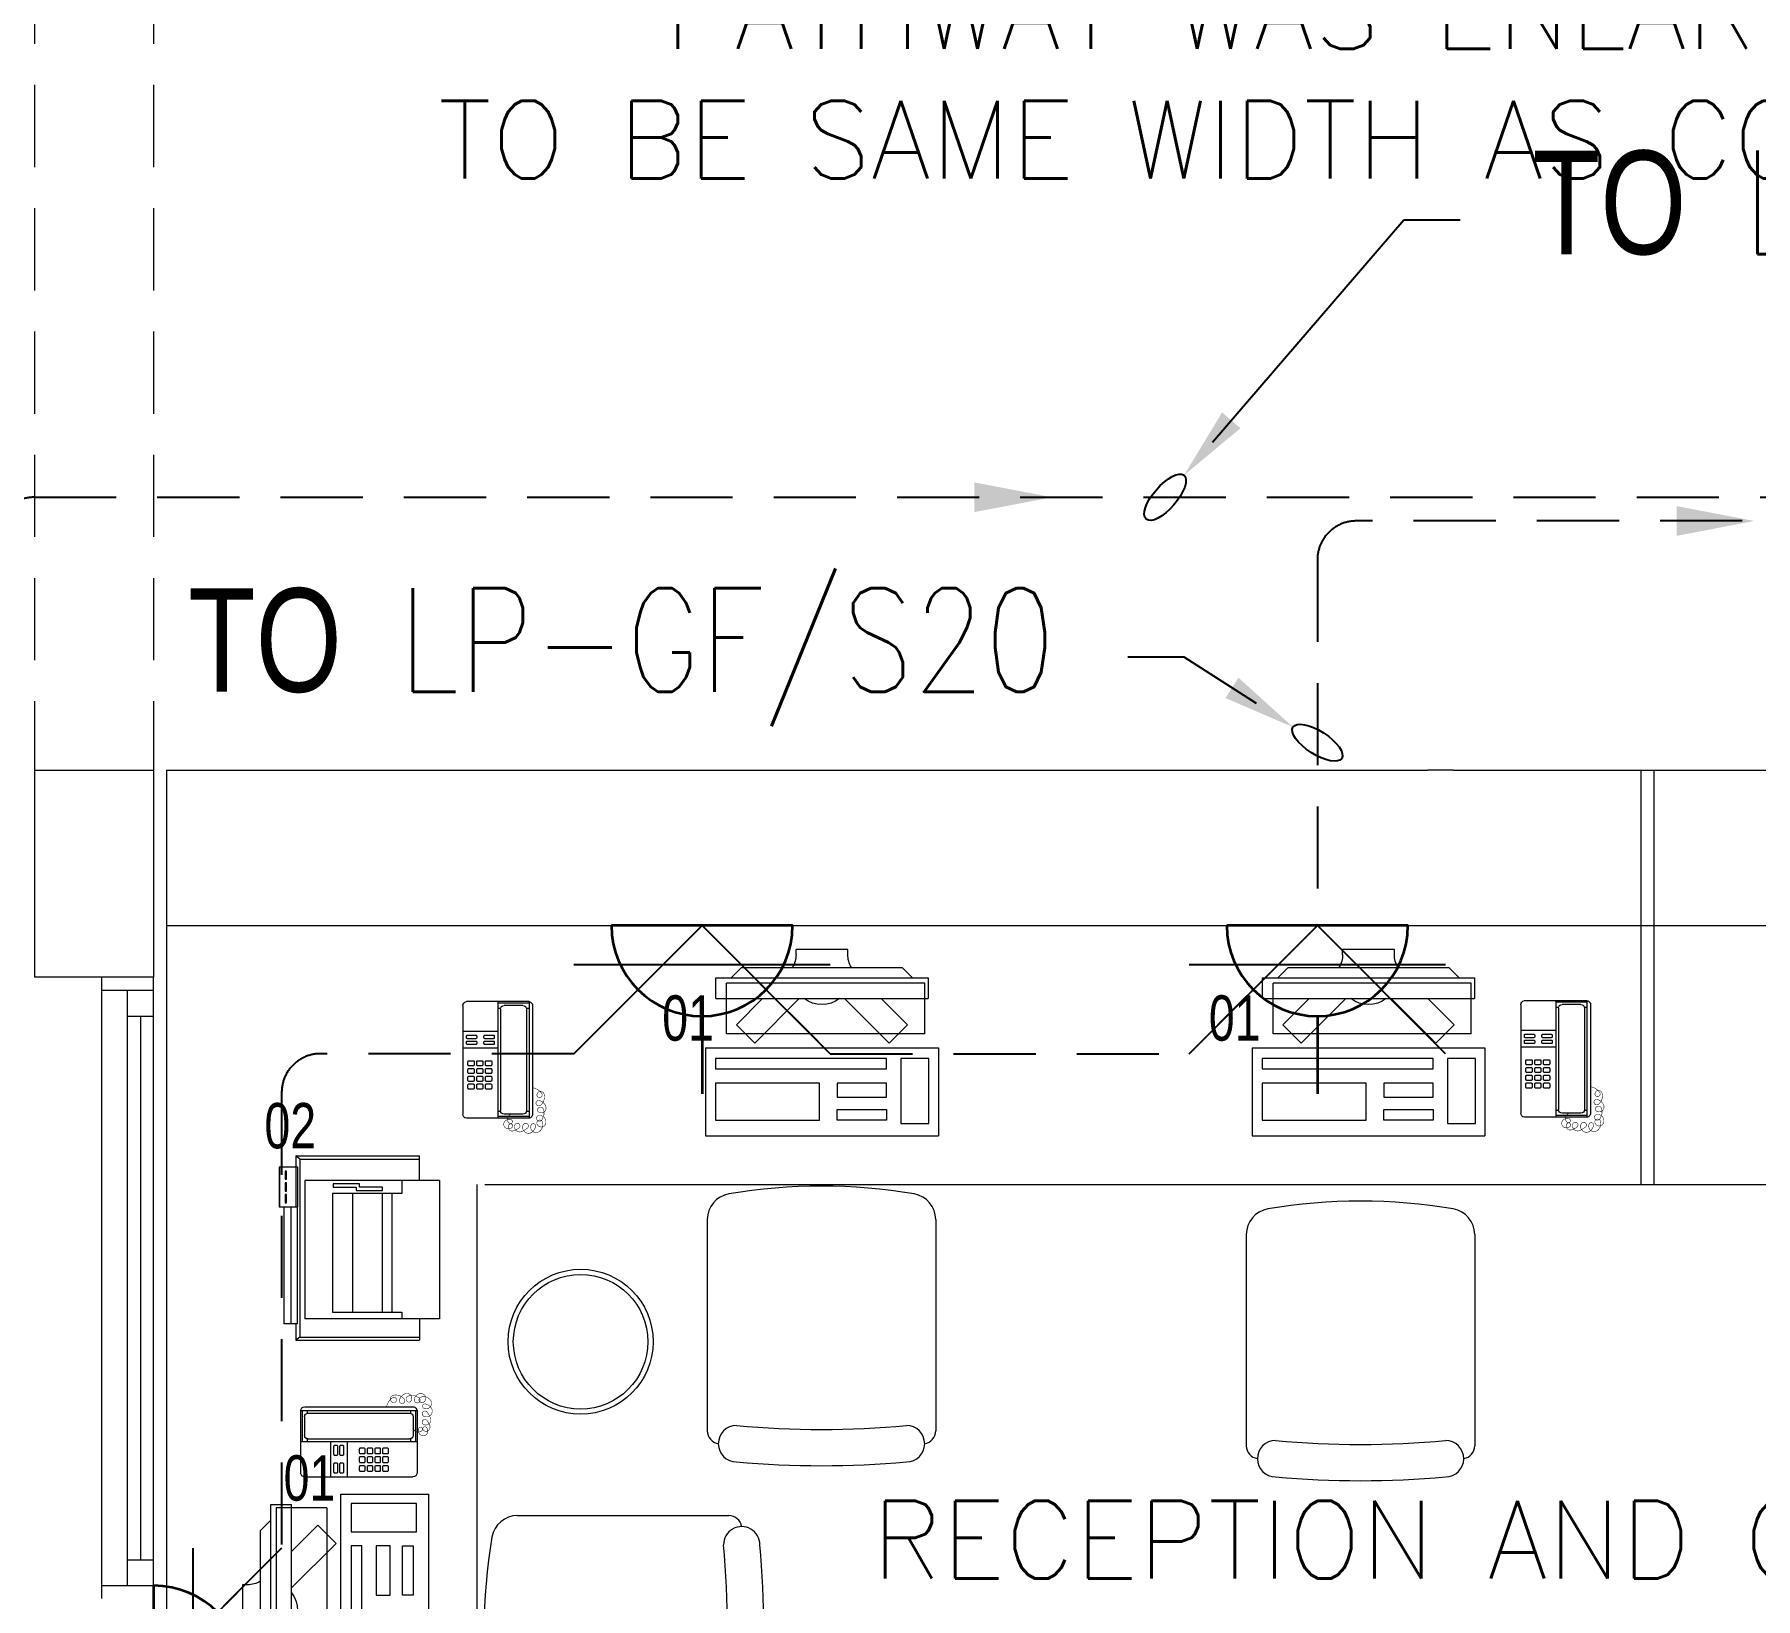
# Model space of a CAD drawing. Header units: inches. Extents: x -12418 to 57169, y -29325 to 19878.
# Drawn here: x 5228 to 8552, y -4347 to -1326 of the extents above; entities that cross this region are included whole.
import ezdxf
from ezdxf import colors
from ezdxf.entities.mleader import LeaderData, LeaderLine
from ezdxf.enums import TextEntityAlignment as Align
from ezdxf.math import Vec2, Vec3

# ---------------------------------------------------------------- set-up
doc = ezdxf.new("R2010")
doc.units = ezdxf.units.IN
doc.header["$LTSCALE"] = 25
doc.header["$MEASUREMENT"] = 0
for name, pattern in [('00-Ground Floor$0$HIDDEN', [9.525, 6.35, -3.175]), ('DASHDOT', [25.4, 12.7, -6.35, 0, -6.35]), ('HIDDEN', [9.525, 6.35, -3.175])]:
    doc.linetypes.add(name, pattern=pattern)
doc.layers.get('0').update_dxf_attribs({"color": 8})
doc.layers.get('Defpoints').update_dxf_attribs({"color": 8})
for name, color, linetype, lineweight in [('00-Ground Floor$0$72_EGR_BASE_TEXT', 252, 'Continuous', 5), ('00-Ground Floor$0$72_EGR_EQP_TAG', 142, 'Continuous', 5), ('00-Ground Floor$0$Aluminum', 251, 'Continuous', 5), ('00-Ground Floor$0$LOADING', 253, 'Continuous', 5), ('00-Ground Floor$0$Proj', 251, 'Continuous', 5), ('00-Ground Floor$0$Walls', 251, 'Continuous', 5), ('E-LITE-CIRC @ 100', 6, 'Continuous', 25), ('E-LITE-CLNG-CNDT', 6, 'DASHDOT', 35), ('E-LITE-EXIT-NUMB', 6, 'Continuous', 25), ('E-POWR-FLOR-CNDT', 6, 'HIDDEN', 25), ('E-POWR-FLOR-CNDT @ 100', 6, 'HIDDEN', 25), ('E-POWR-WALL @ 100', 4, 'Continuous', 35)]:
    doc.layers.add(name, color=color, linetype=linetype, lineweight=lineweight)
doc.styles.add('00-Ground Floor$0$SIMPLEX', font='SIMPLEX.shx', dxfattribs={"height": 150})
doc.styles.add('00-Ground Floor$0$X3G_ENTITY_257CFD', font='swisscl.ttf', dxfattribs={"height": 200})
doc.styles.add('DC_Simplex', font='SIMPLEX.shx', dxfattribs={"width": 0.7})

# ---------------------------------------------------------------- blocks, each defined once
blk = doc.blocks.new('00-Ground Floor$0$GF21021-P')
for p, q in [((-0.2207, 0.4756), (-0.2207, 0.0675)), ((0.2205, 0.4756), (0.2205, 0.0675))]:
    blk.add_line(p, q)
for centre, radius, start, end in [((-0.0001, -0.5295), 1.0695, 80.3671, 99.6329), ((-0.1707, 0.4756), 0.05, 99.6329, 180), ((0.1705, 0.4756), 0.05, 0, 80.3671), ((-0.1957, 0.0675), 0.025, 180, 261.4721), ((-0.1643, 0.0425), 0.0351, 90, 270), ((0, 1.8467), 1.7767, 264.6946, 275.3053), ((0.1641, 0.0425), 0.0351, 270, 90), ((0.1955, 0.0675), 0.025, 278.5279, 0), ((0, 1.8314), 1.8314, 264.8532, 275.147)]:
    blk.add_arc(centre, radius, start, end)
blk = doc.blocks.new('00-Ground Floor$0$DM20079-P')
at = {"color": 0}
for p, q in [((-0.0686, 0.217), (-0.0686, 0.008)), ((-0.0616, 0.225), (0.0594, 0.225)), ((-0.0616, 0.225), (-0.0616, 0)), ((-0.0616, 0.222), (-0.0016, 0.222)), ((-0.0616, 0.212), (-0.0565, 0.212)), ((-0.0566, 0.2105), (-0.0566, 0.0145)), ((-0.0496, 0.2175), (-0.0136, 0.2175)), ((-0.0068, 0.212), (-0.0016, 0.212)), ((-0.0066, 0.2105), (-0.0066, 0.0145)), ((-0.0016, 0.225), (-0.0016, 0)), ((0.0664, 0.217), (0.0664, 0.008)), ((-0.0016, 0.1675), (0.0664, 0.1675)), ((-0.0016, 0.135), (0.0664, 0.135)), ((-0.0616, 0.013), (-0.0565, 0.013)), ((-0.0616, 0.003), (-0.0016, 0.003)), ((-0.0594, 0), (0.0594, 0)), ((-0.0496, 0.0075), (-0.0136, 0.0075)), ((-0.0068, 0.013), (-0.0016, 0.013))]:
    blk.add_line(p, q, dxfattribs=at)
for points in [[(0.0074, 0.1605, 0.414214), (0.0054, 0.1585), (0.0054, 0.1555, 0.414214), (0.0074, 0.1535), (0.0234, 0.1535, 0.414214), (0.0254, 0.1555), (0.0254, 0.1585, 0.414214), (0.0234, 0.1605)], [(0.0234, 0.142, 0.414214), (0.0254, 0.144), (0.0254, 0.147, 0.414214), (0.0234, 0.149), (0.0074, 0.149, 0.414214), (0.0054, 0.147), (0.0054, 0.144, 0.414214), (0.0074, 0.142)], [(0.0574, 0.1535, 0.414214), (0.0594, 0.1555), (0.0594, 0.1585, 0.414214), (0.0574, 0.1605), (0.0414, 0.1605, 0.414214), (0.0394, 0.1585), (0.0394, 0.1555, 0.414214), (0.0414, 0.1535)], [(0.0574, 0.142, 0.414214), (0.0594, 0.144), (0.0594, 0.147, 0.414214), (0.0574, 0.149), (0.0414, 0.149, 0.414214), (0.0394, 0.147), (0.0394, 0.144, 0.414214), (0.0414, 0.142)], [(0.0104, 0.103, 0.414214), (0.0124, 0.101), (0.0204, 0.101, 0.414214), (0.0224, 0.103), (0.0224, 0.109, 0.414214), (0.0204, 0.111), (0.0124, 0.111, 0.414214), (0.0104, 0.109)], [(0.0274, 0.103, 0.414214), (0.0294, 0.101), (0.0374, 0.101, 0.414214), (0.0394, 0.103), (0.0394, 0.109, 0.414214), (0.0374, 0.111), (0.0294, 0.111, 0.414214), (0.0274, 0.109)], [(0.0444, 0.103, 0.414214), (0.0464, 0.101), (0.0544, 0.101, 0.414214), (0.0564, 0.103), (0.0564, 0.109, 0.414214), (0.0544, 0.111), (0.0464, 0.111, 0.414214), (0.0444, 0.109)], [(0.0104, 0.088, 0.414214), (0.0124, 0.086), (0.0204, 0.086, 0.414214), (0.0224, 0.088), (0.0224, 0.094, 0.414214), (0.0204, 0.096), (0.0124, 0.096, 0.414214), (0.0104, 0.094)], [(0.0104, 0.073, 0.414214), (0.0124, 0.071), (0.0204, 0.071, 0.414214), (0.0224, 0.073), (0.0224, 0.079, 0.414214), (0.0204, 0.081), (0.0124, 0.081, 0.414214), (0.0104, 0.079)], [(0.0274, 0.088, 0.414214), (0.0294, 0.086), (0.0374, 0.086, 0.414214), (0.0394, 0.088), (0.0394, 0.094, 0.414214), (0.0374, 0.096), (0.0294, 0.096, 0.414214), (0.0274, 0.094)], [(0.0274, 0.073, 0.414214), (0.0294, 0.071), (0.0374, 0.071, 0.414214), (0.0394, 0.073), (0.0394, 0.079, 0.414214), (0.0374, 0.081), (0.0294, 0.081, 0.414214), (0.0274, 0.079)], [(0.0444, 0.088, 0.414214), (0.0464, 0.086), (0.0544, 0.086, 0.414214), (0.0564, 0.088), (0.0564, 0.094, 0.414214), (0.0544, 0.096), (0.0464, 0.096, 0.414214), (0.0444, 0.094)], [(0.0444, 0.073, 0.414214), (0.0464, 0.071), (0.0544, 0.071, 0.414214), (0.0564, 0.073), (0.0564, 0.079, 0.414214), (0.0544, 0.081), (0.0464, 0.081, 0.414214), (0.0444, 0.079)], [(0.0104, 0.058, 0.414214), (0.0124, 0.056), (0.0204, 0.056, 0.414214), (0.0224, 0.058), (0.0224, 0.064, 0.414214), (0.0204, 0.066), (0.0124, 0.066, 0.414214), (0.0104, 0.064)], [(0.0274, 0.058, 0.414214), (0.0294, 0.056), (0.0374, 0.056, 0.414214), (0.0394, 0.058), (0.0394, 0.064, 0.414214), (0.0374, 0.066), (0.0294, 0.066, 0.414214), (0.0274, 0.064)], [(0.0444, 0.058, 0.414214), (0.0464, 0.056), (0.0544, 0.056, 0.414214), (0.0564, 0.058), (0.0564, 0.064, 0.414214), (0.0544, 0.066), (0.0464, 0.066, 0.414214), (0.0444, 0.064)]]:
    blk.add_lwpolyline(points, format="xyb", close=True, dxfattribs=at)
at = {"color": 0, "const_width": 0.001}
blk.add_lwpolyline([(-0.0686, 0.059, 0.184574), (-0.0861, 0.0478, 1.44364), (-0.0769, 0.0452, 0.837915), (-0.0907, 0.0465, 0.30536), (-0.0835, 0.0248, 1.584726), (-0.0815, 0.034, 0.253153), (-0.094, 0.0228, 0.874198), (-0.0776, 0.0142, 0.915253), (-0.0897, 0.0168, 0.223821), (-0.0874, -0.0011, 1.703343), (-0.0796, 0.005, 0.588962), (-0.0934, -0.0114, 0.717795), (-0.0769, -0.0108, 0.983104), (-0.0875, -0.0075, 0.326362), (-0.0815, -0.0259, 0.758716), (-0.0657, -0.0134, 0.906186), (-0.0743, -0.016, 0.189488), (-0.067, -0.0272, 0.7948), (-0.0506, -0.0127, 1.223996), (-0.0585, -0.0193, 0.072149), (-0.0473, -0.0259, 0.645886), (-0.0341, -0.0134, 1.366917), (-0.042, -0.0193, 0.078415), (-0.0315, -0.0246, 0.723006), (-0.0229, -0.0127, 1.105484), (-0.0289, -0.018, 0.327892), (-0.017, -0.0193, 0.446638), (-0.0144, -0.0068, 0.327263), (-0.0269, -0.0029, 1.240441), (-0.0229, -0.0094, 0.611307), (-0.0278, 0.0075)], format="xyb", dxfattribs=at)
at = {"color": 0}
for centre, radius, start, end in [((-0.0605, 0.217), 0.00813, 97.9633, 179.6649), ((-0.0496, 0.2105), 0.007, 90, 180), ((-0.0136, 0.2105), 0.007, 0, 90), ((0.0582, 0.217), 0.00813, 0.3351, 82.0367), ((-0.0605, 0.008), 0.00813, 180.3351, 277.9633), ((-0.0496, 0.0145), 0.007, 180, 270), ((-0.0136, 0.0145), 0.007, 270, 0), ((0.0582, 0.008), 0.00813, 277.9633, 359.6649)]:
    blk.add_arc(centre, radius, start, end, dxfattribs=at)
blk = doc.blocks.new('00-Ground Floor$0$ITCWLS1-P')
at = {"layer": '00-Ground Floor$0$LOADING'}
for p, q in [((-0.17, 0.45), (-0.17, 0)), ((-0.17, 0.45), (0, 0.45)), ((0, 0.45), (0, 0)), ((-0.3251, 0.38, 0), (-0.3051, 0.4, 0)), ((-0.2651, 0.43, 0), (-0.3051, 0.43, 0)), ((-0.3051, 0.43, 0), (-0.3051, 0.02, 0)), ((-0.197, 0.4094), (-0.295, 0.4094)), ((-0.295, 0.0264), (-0.295, 0.4094)), ((-0.2651, 0.43, 0), (-0.2651, 0.02, 0)), ((-0.197, 0.0264), (-0.197, 0.4094)), ((-0.1496, 0.4305), (-0.1291, 0.4305)), ((-0.1291, 0.4305), (-0.1291, 0.4089)), ((-0.3251, 0.38, 0), (-0.3251, 0.07, 0)), ((-0.3503, 0.275), (-0.3596, 0.275)), ((-0.3596, 0.175), (-0.3596, 0.275)), ((-0.3503, 0.175), (-0.3596, 0.175)), ((-0.3251, 0.07, 0), (-0.3051, 0.05, 0)), ((-0.3051, 0.02, 0), (-0.2651, 0.02, 0)), ((-0.197, 0.0264), (-0.295, 0.0264)), ((-0.17, 0), (0, 0))]:
    blk.add_line(p, q, dxfattribs=at)
at = {"layer": '00-Ground Floor$0$LOADING', "extrusion": (2.48281e-10, 3.18408e-10, -1)}
for p, q in [((-0.2651, 0.3395), (-0.2144, 0.3902)), ((-0.1791, 0.3548), (-0.2144, 0.3902)), ((-0.2651, 0.2688), (-0.1791, 0.3548))]:
    blk.add_line(p, q, dxfattribs=at)
at = {"layer": '00-Ground Floor$0$LOADING', "extrusion": (2.48281e-10, -3.18408e-10, -1)}
for p, q in [((-0.2651, 0.1812), (-0.1791, 0.0952)), ((-0.2651, 0.1105), (-0.2144, 0.0598)), ((-0.1791, 0.0952), (-0.2144, 0.0598))]:
    blk.add_line(p, q, dxfattribs=at)
at = {"layer": '00-Ground Floor$0$LOADING'}
for points in [[(-0.1291, 0.4089), (-0.1291, 0.1), (-0.1496, 0.1), (-0.1496, 0.4305)], [(-0.1496, 0.1), (-0.1496, 0.1), (-0.1496, 0.1), (-0.1496, 0.1), (-0.1496, 0.1), (-0.1496, 0.1), (-0.1496, 0.1), (-0.1496, 0.1), (-0.1496, 0.1)], [(-0.1496, 0.1), (-0.1496, 0.1), (-0.1496, 0.1), (-0.1496, 0.1), (-0.1496, 0.1), (-0.1496, 0.1), (-0.1496, 0.1), (-0.1496, 0.1), (-0.1496, 0.1), (-0.1496, 0.1), (-0.1496, 0.1), (-0.1496, 0.1), (-0.1496, 0.1), (-0.1496, 0.1), (-0.1496, 0.1), (-0.1496, 0.1), (-0.1496, 0.1), (-0.1496, 0.1)], [(-0.1496, 0.1), (-0.1496, 0.1), (-0.1496, 0.1), (-0.1496, 0.1), (-0.1496, 0.1), (-0.1496, 0.1), (-0.1496, 0.1), (-0.1496, 0.1), (-0.1496, 0.1), (-0.1496, 0.1)], [(-0.1496, 0.1), (-0.1496, 0.1), (-0.1496, 0.1), (-0.1496, 0.1), (-0.1496, 0.1), (-0.1496, 0.1), (-0.1496, 0.1)], [(-0.1496, 0.1), (-0.1496, 0.1), (-0.1496, 0.1), (-0.1496, 0.1), (-0.1496, 0.1), (-0.1496, 0.1), (-0.1496, 0.1), (-0.1496, 0.1), (-0.1496, 0.1), (-0.1496, 0.1)], [(-0.1496, 0.1), (-0.1496, 0.1), (-0.1496, 0.1), (-0.1496, 0.1), (-0.1496, 0.1), (-0.1496, 0.1), (-0.1496, 0.1), (-0.1496, 0.1), (-0.1496, 0.1), (-0.1496, 0.1), (-0.1496, 0.1), (-0.1496, 0.1), (-0.1496, 0.1), (-0.1496, 0.1), (-0.1496, 0.1)], [(-0.1496, 0.1), (-0.1496, 0.1), (-0.1496, 0.1), (-0.1496, 0.1), (-0.1496, 0.1), (-0.1496, 0.1), (-0.1496, 0.1), (-0.1496, 0.1), (-0.1496, 0.1), (-0.1496, 0.1)], [(-0.1496, 0.1), (-0.1496, 0.1), (-0.1496, 0.1), (-0.1496, 0.1), (-0.1496, 0.1), (-0.1496, 0.1), (-0.1496, 0.1), (-0.1496, 0.1), (-0.1496, 0.1), (-0.1496, 0.1)], [(-0.1496, 0.1), (-0.1496, 0.1), (-0.1496, 0.1), (-0.1496, 0.1), (-0.1496, 0.1), (-0.1496, 0.1), (-0.1496, 0.1), (-0.1496, 0.1), (-0.1496, 0.1), (-0.1496, 0.1), (-0.1496, 0.1), (-0.1496, 0.1), (-0.1496, 0.1), (-0.1496, 0.1), (-0.1496, 0.1), (-0.1496, 0.1), (-0.1496, 0.1), (-0.1496, 0.1), (-0.1496, 0.1), (-0.1496, 0.1), (-0.1496, 0.1), (-0.1496, 0.1), (-0.1496, 0.1), (-0.1496, 0.1), (-0.1496, 0.1), (-0.1496, 0.1), (-0.1496, 0.1), (-0.1496, 0.1), (-0.1496, 0.1), (-0.1496, 0.1), (-0.1496, 0.1), (-0.1496, 0.1), (-0.1496, 0.1), (-0.1496, 0.1), (-0.1496, 0.1), (-0.1496, 0.1), (-0.1496, 0.1), (-0.1496, 0.1), (-0.1496, 0.1), (-0.1496, 0.1), (-0.1496, 0.1), (-0.1496, 0.1), (-0.1496, 0.1), (-0.1496, 0.1), (-0.1496, 0.1), (-0.1496, 0.1), (-0.1496, 0.1), (-0.1496, 0.1), (-0.1496, 0.1), (-0.1496, 0.1), (-0.1496, 0.1), (-0.1496, 0.1), (-0.1496, 0.1), (-0.1496, 0.1)], [(-0.1496, 0.1), (-0.1496, 0.1), (-0.1496, 0.1), (-0.1496, 0.1), (-0.1496, 0.1), (-0.1496, 0.1), (-0.1496, 0.1), (-0.1496, 0.1), (-0.1496, 0.1), (-0.1496, 0.1), (-0.1496, 0.1), (-0.1496, 0.1), (-0.1496, 0.1), (-0.1496, 0.1), (-0.1496, 0.1), (-0.1496, 0.1), (-0.1496, 0.1), (-0.1496, 0.1), (-0.1496, 0.1), (-0.1496, 0.1), (-0.1496, 0.1), (-0.1496, 0.1), (-0.1496, 0.1), (-0.1496, 0.1), (-0.1496, 0.1), (-0.1496, 0.1), (-0.1496, 0.1), (-0.1496, 0.1), (-0.1496, 0.1), (-0.1496, 0.1), (-0.1496, 0.1), (-0.1496, 0.1), (-0.1496, 0.1), (-0.1496, 0.1), (-0.1496, 0.1), (-0.1496, 0.1), (-0.1496, 0.1), (-0.1496, 0.1), (-0.1496, 0.1), (-0.1496, 0.1), (-0.1496, 0.1), (-0.1496, 0.1), (-0.1496, 0.1), (-0.1496, 0.1), (-0.1496, 0.1), (-0.1496, 0.1), (-0.1496, 0.1), (-0.1496, 0.1), (-0.1496, 0.1), (-0.1496, 0.1), (-0.1496, 0.1), (-0.1496, 0.1), (-0.1496, 0.1), (-0.1496, 0.1), (-0.1496, 0.1), (-0.1496, 0.1), (-0.1496, 0.1), (-0.1496, 0.1), (-0.1496, 0.1), (-0.1496, 0.1), (-0.1496, 0.1), (-0.1496, 0.1), (-0.1496, 0.1), (-0.1496, 0.1), (-0.1496, 0.1), (-0.1496, 0.1), (-0.1496, 0.1), (-0.1496, 0.1), (-0.1496, 0.1), (-0.1496, 0.1), (-0.1496, 0.1), (-0.1496, 0.1), (-0.1496, 0.1), (-0.1496, 0.1), (-0.1496, 0.1), (-0.1496, 0.1), (-0.1496, 0.1), (-0.1496, 0.1), (-0.1496, 0.1), (-0.1496, 0.1), (-0.1496, 0.1), (-0.1496, 0.1), (-0.1496, 0.1), (-0.1496, 0.1), (-0.1496, 0.1), (-0.1496, 0.1), (-0.1496, 0.1), (-0.1496, 0.1), (-0.1496, 0.1)], [(-0.1496, 0.1), (-0.1496, 0.1), (-0.1496, 0.1), (-0.1496, 0.1), (-0.1496, 0.1), (-0.1496, 0.1), (-0.1496, 0.1), (-0.1496, 0.1), (-0.1496, 0.1), (-0.1496, 0.1), (-0.1496, 0.1), (-0.1496, 0.1)], [(-0.1496, 0.1), (-0.1496, 0.1), (-0.1496, 0.1), (-0.1496, 0.1), (-0.1496, 0.1), (-0.1496, 0.1), (-0.1496, 0.1)], [(-0.1496, 0.1), (-0.1496, 0.1), (-0.1496, 0.1), (-0.1496, 0.1), (-0.1496, 0.1), (-0.1496, 0.1), (-0.1496, 0.1), (-0.1496, 0.1), (-0.1496, 0.1), (-0.1496, 0.1), (-0.1496, 0.1), (-0.1496, 0.1), (-0.1496, 0.1), (-0.1496, 0.1), (-0.1496, 0.1), (-0.1496, 0.1), (-0.1496, 0.1)], [(-0.1496, 0.1), (-0.1496, 0.1), (-0.1496, 0.1), (-0.1496, 0.1), (-0.1496, 0.1), (-0.1496, 0.1), (-0.1496, 0.1), (-0.1496, 0.1), (-0.1496, 0.1), (-0.1496, 0.1), (-0.1496, 0.1), (-0.1496, 0.1), (-0.1496, 0.1), (-0.1496, 0.1), (-0.1496, 0.1), (-0.1496, 0.1), (-0.1496, 0.1), (-0.1496, 0.1), (-0.1496, 0.1), (-0.1496, 0.1), (-0.1496, 0.1), (-0.1496, 0.1), (-0.1496, 0.1), (-0.1496, 0.1), (-0.1496, 0.1), (-0.1496, 0.1), (-0.1496, 0.1), (-0.1496, 0.1), (-0.1496, 0.1), (-0.1496, 0.1), (-0.1496, 0.1), (-0.1496, 0.1), (-0.1496, 0.1), (-0.1496, 0.1), (-0.1496, 0.1), (-0.1496, 0.1), (-0.1496, 0.1), (-0.1496, 0.1), (-0.1496, 0.1), (-0.1496, 0.1), (-0.1496, 0.1), (-0.1496, 0.1), (-0.1496, 0.1), (-0.1496, 0.1), (-0.1496, 0.1), (-0.1496, 0.1), (-0.1496, 0.1), (-0.1496, 0.1), (-0.1496, 0.1), (-0.1496, 0.1), (-0.1496, 0.1), (-0.1496, 0.1), (-0.1496, 0.1), (-0.1496, 0.1), (-0.1496, 0.1), (-0.1496, 0.1), (-0.1496, 0.1), (-0.1496, 0.1), (-0.1496, 0.1), (-0.1496, 0.1), (-0.1496, 0.1), (-0.1496, 0.1), (-0.1496, 0.1), (-0.1496, 0.1), (-0.1496, 0.1), (-0.1496, 0.1), (-0.1496, 0.1), (-0.1496, 0.1), (-0.1496, 0.1), (-0.1496, 0.1), (-0.1496, 0.1), (-0.1496, 0.1), (-0.1496, 0.1), (-0.1496, 0.1), (-0.1496, 0.1), (-0.1496, 0.1), (-0.1496, 0.1), (-0.1496, 0.1), (-0.1496, 0.1), (-0.1496, 0.1), (-0.1496, 0.1), (-0.1496, 0.1), (-0.1496, 0.1), (-0.1496, 0.1), (-0.1496, 0.1), (-0.1496, 0.1), (-0.1496, 0.1), (-0.1496, 0.1), (-0.1496, 0.1), (-0.1496, 0.1), (-0.1496, 0.1), (-0.1496, 0.1), (-0.1496, 0.1), (-0.1496, 0.1), (-0.1496, 0.1), (-0.1496, 0.1), (-0.1496, 0.1), (-0.1496, 0.1), (-0.1496, 0.1), (-0.1496, 0.1), (-0.1496, 0.1), (-0.1496, 0.1), (-0.1496, 0.1), (-0.1496, 0.1), (-0.1496, 0.1), (-0.1496, 0.1), (-0.1496, 0.1), (-0.1496, 0.1), (-0.1496, 0.1), (-0.1496, 0.1), (-0.1496, 0.1)], [(-0.1496, 0.1), (-0.1496, 0.1), (-0.1496, 0.1), (-0.1496, 0.1), (-0.1496, 0.1), (-0.1496, 0.1), (-0.1496, 0.1), (-0.1496, 0.1)]]:
    blk.add_lwpolyline(points, dxfattribs=at)
for points in [[(-0.1019, 0.4305), (-0.0304, 0.4305), (-0.0304, 0.2294), (-0.1019, 0.2294)], [(-0.1019, 0.1954), (-0.0747, 0.1954), (-0.0747, 0.1), (-0.1019, 0.1)], [(-0.0304, 0.1954), (-0.0508, 0.1954), (-0.0508, 0.1), (-0.0304, 0.1)], [(-0.1496, 0.1), (-0.1496, 0.1), (-0.1496, 0.1), (-0.1496, 0.1), (-0.1496, 0.1), (-0.1496, 0.1), (-0.1496, 0.1), (-0.1496, 0.1), (-0.1496, 0.1), (-0.1496, 0.1), (-0.1496, 0.1), (-0.1496, 0.1), (-0.1496, 0.1), (-0.1496, 0.1), (-0.1496, 0.1), (-0.1496, 0.1), (-0.1496, 0.1), (-0.1496, 0.1), (-0.1496, 0.1), (-0.1496, 0.1), (-0.1496, 0.1), (-0.1496, 0.1), (-0.1496, 0.1), (-0.1496, 0.1), (-0.1496, 0.1), (-0.1496, 0.1), (-0.1496, 0.1), (-0.1496, 0.1), (-0.1496, 0.1), (-0.1496, 0.1), (-0.1496, 0.1), (-0.1496, 0.1), (-0.1496, 0.1), (-0.1496, 0.1), (-0.1496, 0.1), (-0.1496, 0.1), (-0.1496, 0.1), (-0.1496, 0.1), (-0.1496, 0.1), (-0.1496, 0.1), (-0.1496, 0.1), (-0.1496, 0.1), (-0.1496, 0.1), (-0.1496, 0.1), (-0.1496, 0.1), (-0.1496, 0.1), (-0.1496, 0.1), (-0.1496, 0.1), (-0.1496, 0.1), (-0.1496, 0.1), (-0.1496, 0.1), (-0.1496, 0.1), (-0.1496, 0.1), (-0.1496, 0.1), (-0.1496, 0.1), (-0.1496, 0.1), (-0.1496, 0.1), (-0.1496, 0.1), (-0.1496, 0.1), (-0.1496, 0.1), (-0.1496, 0.1), (-0.1496, 0.1), (-0.1496, 0.1), (-0.1496, 0.1), (-0.1496, 0.1), (-0.1496, 0.1), (-0.1496, 0.1), (-0.1496, 0.1), (-0.1496, 0.1), (-0.1496, 0.1), (-0.1496, 0.1), (-0.1496, 0.1), (-0.1496, 0.1), (-0.1496, 0.1), (-0.1496, 0.1), (-0.1496, 0.1), (-0.1496, 0.1), (-0.1496, 0.1), (-0.1496, 0.1), (-0.1496, 0.1), (-0.1496, 0.1), (-0.1496, 0.1), (-0.1496, 0.1), (-0.1496, 0.1), (-0.1496, 0.1), (-0.1496, 0.1), (-0.1496, 0.1), (-0.1496, 0.1), (-0.1496, 0.1), (-0.1496, 0.1), (-0.1496, 0.1), (-0.1496, 0.1), (-0.1496, 0.1), (-0.1496, 0.1), (-0.1496, 0.1), (-0.1496, 0.1), (-0.1496, 0.1), (-0.1496, 0.1), (-0.1496, 0.1), (-0.1496, 0.1), (-0.1496, 0.1), (-0.1496, 0.1), (-0.1496, 0.1), (-0.1496, 0.1), (-0.1496, 0.1), (-0.1496, 0.1), (-0.1496, 0.1), (-0.1496, 0.1), (-0.1496, 0.1), (-0.1496, 0.1), (-0.1496, 0.1), (-0.1496, 0.1), (-0.1496, 0.1), (-0.1496, 0.1), (-0.1496, 0.1), (-0.1496, 0.1), (-0.1496, 0.1), (-0.1496, 0.1), (-0.1496, 0.1), (-0.1496, 0.1), (-0.1496, 0.1), (-0.1496, 0.1), (-0.1496, 0.1), (-0.1496, 0.1), (-0.1496, 0.1), (-0.1496, 0.1), (-0.1496, 0.1), (-0.1496, 0.1), (-0.1496, 0.1), (-0.1496, 0.1), (-0.1496, 0.1), (-0.1496, 0.1), (-0.1496, 0.1), (-0.1496, 0.1), (-0.1496, 0.1), (-0.1496, 0.1), (-0.1496, 0.1), (-0.1496, 0.1), (-0.1496, 0.1), (-0.1496, 0.1), (-0.1496, 0.1), (-0.1496, 0.1), (-0.1496, 0.1), (-0.1496, 0.1), (-0.1496, 0.1), (-0.1496, 0.1), (-0.1496, 0.1), (-0.1496, 0.1), (-0.1496, 0.1), (-0.1496, 0.1), (-0.1496, 0.1), (-0.1496, 0.1), (-0.1496, 0.1), (-0.1496, 0.1), (-0.1496, 0.1), (-0.1496, 0.1), (-0.1496, 0.1), (-0.1496, 0.1), (-0.1496, 0.1), (-0.1496, 0.1), (-0.1496, 0.1), (-0.1496, 0.1), (-0.1496, 0.1), (-0.1496, 0.1), (-0.1496, 0.1), (-0.1496, 0.1), (-0.1496, 0.1), (-0.1496, 0.1), (-0.1496, 0.1), (-0.1496, 0.1), (-0.1496, 0.1), (-0.1496, 0.1), (-0.1496, 0.1), (-0.1496, 0.1), (-0.1496, 0.1), (-0.1496, 0.1), (-0.1496, 0.1), (-0.1496, 0.1), (-0.1496, 0.1), (-0.1496, 0.1), (-0.1496, 0.1), (-0.1496, 0.1), (-0.1496, 0.1), (-0.1496, 0.1), (-0.1496, 0.1), (-0.1496, 0.1), (-0.1496, 0.1), (-0.1496, 0.1), (-0.1496, 0.1), (-0.1496, 0.1), (-0.1496, 0.1), (-0.1496, 0.1), (-0.1496, 0.1), (-0.1496, 0.1), (-0.1496, 0.1), (-0.1496, 0.1), (-0.1496, 0.1), (-0.1496, 0.1), (-0.1496, 0.1), (-0.1496, 0.1), (-0.1496, 0.1), (-0.1496, 0.1), (-0.1496, 0.1), (-0.1496, 0.1), (-0.1496, 0.1), (-0.1496, 0.1), (-0.1496, 0.1), (-0.1496, 0.1), (-0.1496, 0.1), (-0.1496, 0.1), (-0.1496, 0.1), (-0.1496, 0.1), (-0.1496, 0.1), (-0.1496, 0.1), (-0.1496, 0.1), (-0.1496, 0.1), (-0.1496, 0.1), (-0.1496, 0.1), (-0.1496, 0.1), (-0.1496, 0.1), (-0.1496, 0.1), (-0.1496, 0.1), (-0.1496, 0.1), (-0.1496, 0.1), (-0.1496, 0.1), (-0.1496, 0.1), (-0.1496, 0.1), (-0.1496, 0.1), (-0.1496, 0.1), (-0.1496, 0.1), (-0.1496, 0.1), (-0.1496, 0.1), (-0.1496, 0.1), (-0.1496, 0.1), (-0.1496, 0.1), (-0.1496, 0.1), (-0.1496, 0.1), (-0.1496, 0.1), (-0.1496, 0.1), (-0.1496, 0.1), (-0.1496, 0.1), (-0.1496, 0.1), (-0.1496, 0.1), (-0.1496, 0.1), (-0.1496, 0.1), (-0.1496, 0.1), (-0.1496, 0.1), (-0.1496, 0.1), (-0.1496, 0.1), (-0.1496, 0.1), (-0.1496, 0.1), (-0.1496, 0.1), (-0.1496, 0.1), (-0.1496, 0.1), (-0.1496, 0.1), (-0.1496, 0.1), (-0.1496, 0.1), (-0.1496, 0.1), (-0.1496, 0.1), (-0.1496, 0.1), (-0.1496, 0.1), (-0.1496, 0.1), (-0.1496, 0.1), (-0.1496, 0.1), (-0.1496, 0.1), (-0.1496, 0.1), (-0.1496, 0.1), (-0.1496, 0.1), (-0.1496, 0.1), (-0.1496, 0.1), (-0.1496, 0.1), (-0.1496, 0.1), (-0.1496, 0.1), (-0.1496, 0.1), (-0.1496, 0.1), (-0.1496, 0.1), (-0.1496, 0.1)], [(-0.1496, 0.1), (-0.1496, 0.1), (-0.1496, 0.1), (-0.1496, 0.1), (-0.1496, 0.1), (-0.1496, 0.1), (-0.1496, 0.1), (-0.1496, 0.1), (-0.1496, 0.1), (-0.1496, 0.1), (-0.1496, 0.1), (-0.1496, 0.1), (-0.1496, 0.1), (-0.1496, 0.1), (-0.1496, 0.1), (-0.1496, 0.1), (-0.1496, 0.1), (-0.1496, 0.1), (-0.1496, 0.1), (-0.1496, 0.1), (-0.1496, 0.1), (-0.1496, 0.1), (-0.1496, 0.1), (-0.1496, 0.1), (-0.1496, 0.1), (-0.1496, 0.1), (-0.1496, 0.1), (-0.1496, 0.1), (-0.1496, 0.1), (-0.1496, 0.1), (-0.1496, 0.1), (-0.1496, 0.1), (-0.1496, 0.1), (-0.1496, 0.1), (-0.1496, 0.1), (-0.1496, 0.1), (-0.1496, 0.1), (-0.1496, 0.1), (-0.1496, 0.1), (-0.1496, 0.1), (-0.1496, 0.1), (-0.1496, 0.1), (-0.1496, 0.1), (-0.1496, 0.1), (-0.1496, 0.1), (-0.1496, 0.1), (-0.1496, 0.1), (-0.1496, 0.1), (-0.1496, 0.1), (-0.1496, 0.1), (-0.1496, 0.1), (-0.1496, 0.1), (-0.1496, 0.1), (-0.1496, 0.1), (-0.1496, 0.1), (-0.1496, 0.1), (-0.1496, 0.1), (-0.1496, 0.1), (-0.1496, 0.1), (-0.1496, 0.1), (-0.1496, 0.1), (-0.1496, 0.1), (-0.1496, 0.1), (-0.1496, 0.1), (-0.1496, 0.1), (-0.1496, 0.1), (-0.1496, 0.1), (-0.1496, 0.1), (-0.1496, 0.1), (-0.1496, 0.1), (-0.1496, 0.1), (-0.1496, 0.1), (-0.1496, 0.1), (-0.1496, 0.1), (-0.1496, 0.1), (-0.1496, 0.1), (-0.1496, 0.1), (-0.1496, 0.1), (-0.1496, 0.1), (-0.1496, 0.1), (-0.1496, 0.1), (-0.1496, 0.1), (-0.1496, 0.1), (-0.1496, 0.1), (-0.1496, 0.1), (-0.1496, 0.1), (-0.1496, 0.1), (-0.1496, 0.1), (-0.1496, 0.1), (-0.1496, 0.1), (-0.1496, 0.1), (-0.1496, 0.1), (-0.1496, 0.1), (-0.1496, 0.1), (-0.1496, 0.1), (-0.1496, 0.1), (-0.1496, 0.1), (-0.1496, 0.1), (-0.1496, 0.1), (-0.1496, 0.1), (-0.1496, 0.1), (-0.1496, 0.1), (-0.1496, 0.1), (-0.1496, 0.1), (-0.1496, 0.1), (-0.1496, 0.1), (-0.1496, 0.1), (-0.1496, 0.1), (-0.1496, 0.1), (-0.1496, 0.1), (-0.1496, 0.1), (-0.1496, 0.1), (-0.1496, 0.1), (-0.1496, 0.1), (-0.1496, 0.1), (-0.1496, 0.1), (-0.1496, 0.1), (-0.1496, 0.1), (-0.1496, 0.1), (-0.1496, 0.1), (-0.1496, 0.1), (-0.1496, 0.1), (-0.1496, 0.1), (-0.1496, 0.1), (-0.1496, 0.1), (-0.1496, 0.1), (-0.1496, 0.1), (-0.1496, 0.1), (-0.1496, 0.1), (-0.1496, 0.1), (-0.1496, 0.1), (-0.1496, 0.1), (-0.1496, 0.1), (-0.1496, 0.1), (-0.1496, 0.1), (-0.1496, 0.1), (-0.1496, 0.1), (-0.1496, 0.1), (-0.1496, 0.1), (-0.1496, 0.1), (-0.1496, 0.1), (-0.1496, 0.1), (-0.1496, 0.1), (-0.1496, 0.1), (-0.1496, 0.1), (-0.1496, 0.1), (-0.1496, 0.1), (-0.1496, 0.1), (-0.1496, 0.1), (-0.1496, 0.1), (-0.1496, 0.1), (-0.1496, 0.1), (-0.1496, 0.1), (-0.1496, 0.1), (-0.1496, 0.1), (-0.1496, 0.1), (-0.1496, 0.1), (-0.1496, 0.1), (-0.1496, 0.1), (-0.1496, 0.1), (-0.1496, 0.1), (-0.1496, 0.1), (-0.1496, 0.1), (-0.1496, 0.1), (-0.1496, 0.1), (-0.1496, 0.1), (-0.1496, 0.1), (-0.1496, 0.1), (-0.1496, 0.1), (-0.1496, 0.1), (-0.1496, 0.1), (-0.1496, 0.1), (-0.1496, 0.1), (-0.1496, 0.1), (-0.1496, 0.1), (-0.1496, 0.1), (-0.1496, 0.1), (-0.1496, 0.1), (-0.1496, 0.1), (-0.1496, 0.1), (-0.1496, 0.1), (-0.1496, 0.1), (-0.1496, 0.1), (-0.1496, 0.1), (-0.1496, 0.1), (-0.1496, 0.1), (-0.1496, 0.1), (-0.1496, 0.1), (-0.1496, 0.1), (-0.1496, 0.1), (-0.1496, 0.1), (-0.1496, 0.1), (-0.1496, 0.1), (-0.1496, 0.1), (-0.1496, 0.1), (-0.1496, 0.1), (-0.1496, 0.1), (-0.1496, 0.1), (-0.1496, 0.1), (-0.1496, 0.1), (-0.1496, 0.1), (-0.1496, 0.1), (-0.1496, 0.1), (-0.1496, 0.1), (-0.1496, 0.1), (-0.1496, 0.1), (-0.1496, 0.1), (-0.1496, 0.1), (-0.1496, 0.1), (-0.1496, 0.1), (-0.1496, 0.1), (-0.1496, 0.1), (-0.1496, 0.1), (-0.1496, 0.1)], [(-0.1496, 0.1), (-0.1496, 0.1), (-0.1496, 0.1), (-0.1496, 0.1), (-0.1496, 0.1), (-0.1496, 0.1), (-0.1496, 0.1), (-0.1496, 0.1), (-0.1496, 0.1), (-0.1496, 0.1), (-0.1496, 0.1), (-0.1496, 0.1), (-0.1496, 0.1), (-0.1496, 0.1), (-0.1496, 0.1), (-0.1496, 0.1), (-0.1496, 0.1), (-0.1496, 0.1), (-0.1496, 0.1), (-0.1496, 0.1), (-0.1496, 0.1), (-0.1496, 0.1), (-0.1496, 0.1), (-0.1496, 0.1), (-0.1496, 0.1), (-0.1496, 0.1), (-0.1496, 0.1), (-0.1496, 0.1), (-0.1496, 0.1), (-0.1496, 0.1), (-0.1496, 0.1), (-0.1496, 0.1), (-0.1496, 0.1), (-0.1496, 0.1), (-0.1496, 0.1), (-0.1496, 0.1), (-0.1496, 0.1), (-0.1496, 0.1), (-0.1496, 0.1), (-0.1496, 0.1), (-0.1496, 0.1), (-0.1496, 0.1), (-0.1496, 0.1), (-0.1496, 0.1), (-0.1496, 0.1), (-0.1496, 0.1), (-0.1496, 0.1), (-0.1496, 0.1), (-0.1496, 0.1), (-0.1496, 0.1), (-0.1496, 0.1), (-0.1496, 0.1), (-0.1496, 0.1), (-0.1496, 0.1), (-0.1496, 0.1), (-0.1496, 0.1), (-0.1496, 0.1), (-0.1496, 0.1), (-0.1496, 0.1), (-0.1496, 0.1), (-0.1496, 0.1), (-0.1496, 0.1), (-0.1496, 0.1), (-0.1496, 0.1), (-0.1496, 0.1), (-0.1496, 0.1), (-0.1496, 0.1), (-0.1496, 0.1), (-0.1496, 0.1), (-0.1496, 0.1), (-0.1496, 0.1), (-0.1496, 0.1), (-0.1496, 0.1), (-0.1496, 0.1), (-0.1496, 0.1), (-0.1496, 0.1), (-0.1496, 0.1), (-0.1496, 0.1), (-0.1496, 0.1), (-0.1496, 0.1), (-0.1496, 0.1), (-0.1496, 0.1), (-0.1496, 0.1), (-0.1496, 0.1), (-0.1496, 0.1), (-0.1496, 0.1), (-0.1496, 0.1), (-0.1496, 0.1), (-0.1496, 0.1), (-0.1496, 0.1), (-0.1496, 0.1), (-0.1496, 0.1), (-0.1496, 0.1), (-0.1496, 0.1), (-0.1496, 0.1), (-0.1496, 0.1), (-0.1496, 0.1), (-0.1496, 0.1), (-0.1496, 0.1), (-0.1496, 0.1), (-0.1496, 0.1), (-0.1496, 0.1), (-0.1496, 0.1), (-0.1496, 0.1), (-0.1496, 0.1), (-0.1496, 0.1), (-0.1496, 0.1), (-0.1496, 0.1), (-0.1496, 0.1), (-0.1496, 0.1), (-0.1496, 0.1), (-0.1496, 0.1), (-0.1496, 0.1), (-0.1496, 0.1), (-0.1496, 0.1), (-0.1496, 0.1), (-0.1496, 0.1), (-0.1496, 0.1), (-0.1496, 0.1), (-0.1496, 0.1), (-0.1496, 0.1), (-0.1496, 0.1), (-0.1496, 0.1), (-0.1496, 0.1), (-0.1496, 0.1), (-0.1496, 0.1), (-0.1496, 0.1), (-0.1496, 0.1), (-0.1496, 0.1), (-0.1496, 0.1), (-0.1496, 0.1), (-0.1496, 0.1), (-0.1496, 0.1), (-0.1496, 0.1), (-0.1496, 0.1), (-0.1496, 0.1), (-0.1496, 0.1), (-0.1496, 0.1), (-0.1496, 0.1), (-0.1496, 0.1), (-0.1496, 0.1), (-0.1496, 0.1), (-0.1496, 0.1), (-0.1496, 0.1), (-0.1496, 0.1), (-0.1496, 0.1), (-0.1496, 0.1), (-0.1496, 0.1), (-0.1496, 0.1), (-0.1496, 0.1), (-0.1496, 0.1), (-0.1496, 0.1), (-0.1496, 0.1), (-0.1496, 0.1), (-0.1496, 0.1), (-0.1496, 0.1), (-0.1496, 0.1), (-0.1496, 0.1), (-0.1496, 0.1), (-0.1496, 0.1), (-0.1496, 0.1), (-0.1496, 0.1), (-0.1496, 0.1), (-0.1496, 0.1), (-0.1496, 0.1), (-0.1496, 0.1), (-0.1496, 0.1), (-0.1496, 0.1), (-0.1496, 0.1), (-0.1496, 0.1), (-0.1496, 0.1), (-0.1496, 0.1), (-0.1496, 0.1), (-0.1496, 0.1), (-0.1496, 0.1), (-0.1496, 0.1), (-0.1496, 0.1), (-0.1496, 0.1), (-0.1496, 0.1), (-0.1496, 0.1), (-0.1496, 0.1), (-0.1496, 0.1), (-0.1496, 0.1), (-0.1496, 0.1), (-0.1496, 0.1), (-0.1496, 0.1), (-0.1496, 0.1), (-0.1496, 0.1), (-0.1496, 0.1), (-0.1496, 0.1), (-0.1496, 0.1), (-0.1496, 0.1), (-0.1496, 0.1), (-0.1496, 0.1), (-0.1496, 0.1), (-0.1496, 0.1), (-0.1496, 0.1), (-0.1496, 0.1), (-0.1496, 0.1), (-0.1496, 0.1), (-0.1496, 0.1), (-0.1496, 0.1), (-0.1496, 0.1), (-0.1496, 0.1), (-0.1496, 0.1), (-0.1496, 0.1), (-0.1496, 0.1), (-0.1496, 0.1), (-0.1496, 0.1), (-0.1496, 0.1), (-0.1496, 0.1), (-0.1496, 0.1), (-0.1496, 0.1), (-0.1496, 0.1), (-0.1496, 0.1), (-0.1496, 0.1), (-0.1496, 0.1), (-0.1496, 0.1), (-0.1496, 0.1)], [(-0.1496, 0.0727), (-0.0236, 0.0727), (-0.0236, 0.0182), (-0.1496, 0.0182)]]:
    blk.add_lwpolyline(points, close=True, dxfattribs=at)
for centre, radius, start, end in [((-0.3503, 0.325), 0.05, 270, 300.3093), ((-0.3089, 0.225), 0.0556, 321.9431, 38.0569), ((-0.3503, 0.125), 0.05, 59.6907, 90)]:
    blk.add_arc(centre, radius, start, end, dxfattribs=at)
blk = doc.blocks.new('00-Ground Floor$0$ITPPLT2C-P')
at = {"color": 0}
for p, q in [((0, 0), (0, -0.2262)), ((0.0252, 0), (0, 0)), ((0.0139, 0), (0.0139, -0.2262)), ((0.0252, 0), (0.0139, 0)), ((0.0229, 0.0318), (0.2618, 0.0318)), ((0.0304, 0.0256), (0.0229, 0.0318)), ((0.0229, 0), (0.0229, 0.0318)), ((0.0252, -0.2262), (0.0252, 0)), ((0.0304, -0.3182), (0.0304, 0.0256)), ((0.0304, 0.0256), (0.2618, 0.0256)), ((0.2618, -0.0096), (0.2618, 0.0318)), ((0.0401, -0.2769), (0.0401, -0.0096)), ((0.3, -0.0096), (0.0401, -0.0096)), ((0.0939, -0.2515), (0.0939, -0.0222)), ((0.0939, -0.0222), (0.2274, -0.0222)), ((0.1321, -0.2515), (0.1321, -0.0222)), ((0.1894, -0.2515), (0.1894, -0.0222)), ((0.2082, -0.2515), (0.2082, -0.0222)), ((0.2274, -0.0222), (0.2274, -0.0096)), ((0.3, -0.2769), (0.3, -0.0096)), ((-0.0091, -0.2262), (0.0267, -0.2262)), ((-0.0091, -0.3023), (-0.0091, -0.2262)), ((-0.0087, -0.2262), (0.0236, -0.2262)), ((-0.0087, -0.3023), (-0.0087, -0.2262)), ((0, -0.2262), (0.0252, -0.2262)), ((0.0139, -0.2262), (0.0252, -0.2262)), ((0.0236, -0.2262), (0.0236, -0.3023)), ((0.0267, -0.2262), (0.0267, -0.3023)), ((0.0023, -0.2495), (0.0023, -0.2334)), ((0.0023, -0.2334), (0.0045, -0.2334)), ((0.0045, -0.2495), (0.0023, -0.2495)), ((0.0023, -0.2721), (0.0023, -0.2562)), ((0.0023, -0.2562), (0.0045, -0.2562)), ((0.0045, -0.2334), (0.0045, -0.2495)), ((0.0045, -0.2562), (0.0045, -0.2721)), ((0.2274, -0.2515), (0.0939, -0.2515)), ((0.0947, -0.2701), (0.0947, -0.2641)), ((0.0947, -0.2641), (0.1395, -0.2641)), ((0.1395, -0.2575), (0.19, -0.2575)), ((0.1395, -0.2641), (0.1395, -0.2575)), ((0.19, -0.2641), (0.1457, -0.2641)), ((0.1457, -0.2641), (0.1457, -0.2701)), ((0.19, -0.2575), (0.19, -0.2641)), ((0.2274, -0.2769), (0.2274, -0.2515)), ((0.0045, -0.2721), (0.0023, -0.2721)), ((0.0023, -0.295), (0.0023, -0.2793)), ((0.0023, -0.2793), (0.0045, -0.2793)), ((0.0045, -0.295), (0.0023, -0.295)), ((0.0045, -0.2793), (0.0045, -0.295)), ((0.3, -0.2769), (0.0401, -0.2769)), ((0.1457, -0.2701), (0.0947, -0.2701)), ((0.2618, -0.2769), (0.2618, -0.3246)), ((0.0267, -0.3023), (-0.0091, -0.3023)), ((0.0236, -0.3023), (-0.0087, -0.3023)), ((0.0229, -0.3246), (0.0229, -0.3023)), ((0.0304, -0.3182), (0.0229, -0.3246)), ((0.0229, -0.3246), (0.2618, -0.3246)), ((0.0304, -0.3182), (0.2618, -0.3182))]:
    blk.add_line(p, q, dxfattribs=at)
blk = doc.blocks.new('00-Ground Floor$0$WM00001-P')
at = {"layer": '00-Ground Floor$0$LOADING'}
for radius in [0.14, 0.13]:
    blk.add_circle((0, 0), radius, dxfattribs=at)
blk = doc.blocks.new('00-Ground Floor')
at = {"layer": '00-Ground Floor$0$Aluminum'}
for p, q in [((5357.9, -4347.4, 0), (5357.9, -3147.4, 0)), ((5457.9, -4347.4, 0), (5457.9, -3147.4, 0)), ((5357.9, -3172.4, 0), (5457.9, -3172.4, 0)), ((5407.9, -4322.4, 0), (5407.9, -3172.4, 0)), ((5407.9, -3222.4, 0), (5457.9, -3222.4, 0)), ((5432.9, -3222.4, 0), (5432.9, -4272.4, 0)), ((5407.9, -4272.4, 0), (5457.9, -4272.4, 0)), ((5357.9, -4322.4, 0), (5457.9, -4322.4, 0))]:
    blk.add_line(p, q, dxfattribs=at)
at = {"layer": '00-Ground Floor$0$LOADING'}
for p, q in [((5482.9, -2747.4, 0), (7918.4, -2747.4, 0)), ((5482.9, -2747.4, 0), (5482.9, -4722.4, 0)), ((7968.4, -2747.4, 0), (7918.4, -2747.4, 0)), ((7968.4, -2747.4, 0), (9072.9, -2747.4, 0)), ((8331.4, -3547.4, 0), (8331.4, -2747.4, 0)), ((8356.4, -3547.4, 0), (8356.4, -2747.4, 0)), ((5482.9, -3047.4, 0), (9072.9, -3047.4, 0)), ((6082.9, -4722.4, 0), (6082.9, -3547.4, 0)), ((6097.9, -3547.4, 0), (7918.4, -3547.4, 0)), ((7918.4, -3547.4, 0), (7968.4, -3547.4, 0)), ((7968.4, -3547.4, 0), (9072.9, -3547.4, 0))]:
    blk.add_line(p, q, dxfattribs=at)
at = {"layer": '00-Ground Floor$0$Proj', "linetype": '00-Ground Floor$0$HIDDEN'}
for p, q in [((5227.9, -947.4, 0), (5227.9, -2747.4, 0)), ((5457.9, -947.4, 0), (5457.9, -2747.4, 0))]:
    blk.add_line(p, q, dxfattribs=at)
at = {"layer": '00-Ground Floor$0$Walls'}
for p, q in [((5227.9, -2747.4, 0), (5227.9, -3147.4, 0)), ((5227.9, -2747.4, 0), (5457.9, -2747.4, 0)), ((5457.9, -2747.4, 0), (5457.9, -3147.4, 0)), ((5457.9, -3147.4, 0), (5227.9, -3147.4, 0))]:
    blk.add_line(p, q, dxfattribs=at)
at = {"layer": '00-Ground Floor$0$LOADING', "yscale": 1000, "zscale": 1000}
for name, p, xscale, rotation in [('00-Ground Floor$0$ITCWLS1-P', (6973.9, -3453.5, 0), -1000, 89.99999999246123), ('00-Ground Floor$0$ITCWLS1-P', (8029.6, -3453.5, 0), -1000, 89.99999999246123), ('00-Ground Floor$0$DM20079-P', (6121.6, -3419.4, 0), -1000, 359.9999934716078), ('00-Ground Floor$0$DM20079-P', (8165, -3417.5, 0), -1000, 359.9999934716078), ('00-Ground Floor$0$WM00001-P', (6282.9, -3851.3, 0), 1000, 281.9999999999857), ('00-Ground Floor$0$DM20079-P', (5967, -4045.7, 0), -1000, 89.99999347160777), ('00-Ground Floor$0$ITCWLS1-P', (5989.6, -4145.7, 0), -1000, 179.9999999924613), ('00-Ground Floor$0$GF21021-P', (6636.5, -4407.6, 0), 1000, 89.99999999997209)]:
    blk.add_blockref(name, p, dxfattribs=dict(at, xscale=xscale, rotation=rotation))
at = {"layer": '00-Ground Floor$0$LOADING', "extrusion": (-7.77425e-06, -5.14939e-17, -1), "xscale": 1000, "yscale": 1000, "zscale": 1000, "rotation": 179.9999999996251}
blk.add_blockref('00-Ground Floor$0$ITPPLT2C-P', (-5710, -3816.6, 0), dxfattribs=at)
at = {"layer": '00-Ground Floor$0$LOADING', "xscale": 1000, "yscale": 1000, "zscale": 1000}
for p in [(6748.2, -4090.8, 0), (7789.3, -4119.7, 0)]:
    blk.add_blockref('00-Ground Floor$0$GF21021-P', p, dxfattribs=at)
at = {"layer": '00-Ground Floor$0$72_EGR_BASE_TEXT', "char_height": 150, "attachment_point": 2, "style": '00-Ground Floor$0$SIMPLEX'}
for s, insert in [('PATHWAY WAS ENLARGED\\PTO BE SAME WIDTH AS CORRIDOR', (7695.5, -1204)), ('RECEPTION AND CASH', (7947.9, -4158.5))]:
    blk.add_mtext(s, dxfattribs=dict(at, insert=insert))
at = {"layer": '00-Ground Floor$0$72_EGR_EQP_TAG', "char_height": 87.47, "attachment_point": 2, "style": '00-Ground Floor$0$X3G_ENTITY_257CFD'}
for s, insert in [('01', (6490.4, -3182.2, 0)), ('01', (7546.1, -3182.2, 0)), ('02', (5722.1, -3390.2, 0)), ('01', (5759.1, -4070.7, 0))]:
    blk.add_mtext(s, dxfattribs=dict(at, insert=insert))
blk = doc.blocks.new('*U32')
blk.add_line((0, -1.75), (0, -3.25))
blk.add_lwpolyline([(-1.75, 0, 1), (1.75, 0)], format="xyb", close=True)
at = {"layer": 'Defpoints'}
for p, q in [((-2.475, -2.475), (0, 0)), ((2.475, -2.475), (0, 0)), ((2.475, -0.758), (-2.475, -0.758))]:
    blk.add_line(p, q, dxfattribs=at)
at = {"layer": 'E-LITE-EXIT-NUMB', "style": 'DC_Simplex', "width": 0.7, "flags": 8}
blk.add_attdef('TYPE', text='', height=2, rotation=360, dxfattribs=at).set_placement((-2.682, 5.238), align=Align.RIGHT)
blk.add_attdef('CIRCUIT', (2.682, 5.238), '', height=2, rotation=360, dxfattribs=at)
blk = doc.blocks.new('*U27')
blk.add_hatch(color=256).paths.add_polyline_path([(0, 0.287), (-1.5, 0), (0, -0.287)])
blk = doc.blocks.new('ARR0W')
at = {"color": 45}
blk.add_ellipse((0, 0), major_axis=(0.4, 0), ratio=0.4, dxfattribs=at)
at = {"color": 45, "ltscale": 0.5}
blk.add_solid([(-1.4, 0.167), (-0.4, 0), (-1.4, -0.167)], dxfattribs=at)

msp = doc.modelspace()

# ---------------------------------------------------------------- linework, layer by layer
at = {"layer": 'E-POWR-FLOR-CNDT', "elevation": 0}
for points in [[(5152.1, -8332), (5152.1, -2295.1, -0.414214), (5227.1, -2220.1), (19288, -2220.1, -0.414214), (19363, -2295.1), (19363, -3005.3, 0.360948), (19424.2, -3079.1), (19849.5, -3158.7)], [(6393.7, -3171.2), (6269.9, -3294.9), (5780.4, -3294.9, 0.414214), (5705.4, -3369.9), (5705.4, -4249.9), (5581.7, -4373.7)]]:
    msp.add_lwpolyline(points, format="xyb", dxfattribs=at)
at = {"layer": 'E-POWR-FLOR-CNDT'}
msp.add_lwpolyline([(19849.5, -3158.7), (19373.5, -3082.1, -0.342218), (19317.2, -3009.4), (19317.2, -2340.9, 0.414214), (19242.2, -2265.9), (7780.8, -2265.9, 0.414214), (7705.8, -2340.9), (7705.8, -3047.4)], format="xyb", dxfattribs=at)
at = {"layer": 'E-POWR-FLOR-CNDT', "elevation": 0}
msp.add_lwpolyline([(6628.5, -3158.5), (6764.9, -3294.9), (7458.3, -3294.9), (7582, -3171.2)], dxfattribs=at)

# ---------------------------------------------------------------- block references
at = {"layer": 'E-LITE-CLNG-CNDT'}
msp.add_blockref('00-Ground Floor', (0, 0), dxfattribs=at)
at = {"layer": 'E-POWR-FLOR-CNDT @ 100', "xscale": 100, "yscale": 100, "zscale": 100, "rotation": 180}
for p in [(7043.4, -2220.1), (8400, -2265.9)]:
    msp.add_blockref('*U27', p, dxfattribs=at)
at = {"layer": 'E-POWR-WALL @ 100', "xscale": 100, "yscale": 100, "zscale": 100}
for p in [(6517.4, -3047.4, 0), (7705.8, -3047.4, 0)]:
    msp.add_blockref('*U32', p, dxfattribs=at)
at = {"layer": 'E-POWR-WALL @ 100', "xscale": 100, "yscale": 100, "zscale": 100, "rotation": 90.00000000000001}
msp.add_blockref('*U32', (5457.9, -4497.4, 0), dxfattribs=at)

# ---------------------------------------------------------------- leaders
at = {"layer": 'E-LITE-CIRC @ 100'}
ml = msp.add_multileader_mtext('Standard', dxfattribs=at)
ml.set_content('{\\Fdc_el_romans|c0;\\W0.8;TO\\Fromans|c0; \\Fsimplex|c0;LP-GF/S21}', color=256, style='DC_Simplex')
ml.set_leader_properties()
ml.set_arrow_properties(name='ARR0W')
ml.build(insert=Vec2(0, 0))
ml.multileader.update_dxf_attribs({"dogleg_length": 200, "arrow_head_size": 140, "scale": 100})
ctx = ml.context
ctx.base_point, ctx.scale, ctx.char_height, ctx.arrow_head_size, ctx.landing_gap_size, ctx.plane_origin, ctx.plane_x_axis, ctx.plane_y_axis = Vec3(7981.6, -1684), 100, 200, 140, 140, Vec3(21907.4, -7925.3), Vec3(1, 0.000001, 0), Vec3(-0.000001, 1, 0)
notes = []
notes.append((ctx, [(0, (1, 1, 0), (7872.8, -1684), (1, 0.000001, 0), 108.8, [(0, [(7411.8, -2220.1)], 0, [])])]))
ctx.mtext.insert, ctx.mtext.text_direction, ctx.mtext.rotation, ctx.mtext.flow_direction = Vec3(8121.6, -1550.6), Vec3(1, 0.000001, 0), 0.000001, 5
ml = msp.add_multileader_mtext('Standard', dxfattribs=at)
ml.set_content('{\\Fdc_el_romans|c0;\\W0.8;TO\\Fromans|c0; \\Fsimplex|c0;LP-GF/S20}', color=256, style='DC_Simplex')
ml.set_leader_properties()
ml.set_arrow_properties(name='ARR0W')
ml.build(insert=Vec2(0, 0))
ml.multileader.update_dxf_attribs({"dogleg_length": 200, "arrow_head_size": 140, "scale": 100})
ctx = ml.context
ctx.base_point, ctx.scale, ctx.char_height, ctx.arrow_head_size, ctx.landing_gap_size, ctx.plane_origin, ctx.plane_x_axis, ctx.plane_y_axis = Vec3(5231.4, -2529.2), 100, 200, 140, 140, Vec3(23819.3, -7957.9), Vec3(1, 0.000001, 0), Vec3(-0.000001, 1, 0)
ctx.text_align_type = 2
notes.append((ctx, [(1, (1, 1, 0), (7448.8, -2529.2), (-1, -0.000001, 0), 108.8, [(0, [(7705.8, -2694.2)], 0, [])])]))
ctx.mtext.insert, ctx.mtext.text_direction, ctx.mtext.rotation, ctx.mtext.alignment, ctx.mtext.flow_direction = Vec3(7200, -2395.9), Vec3(1, 0.000001, 0), 0.000001, 3, 5
for ctx, leaders in notes:
    for number, flags, end, landing, length, lines in leaders:
        leader = LeaderData()
        leader.index, (leader.has_last_leader_line, leader.has_dogleg_vector, leader.attachment_direction) = number, flags
        leader.last_leader_point, leader.dogleg_vector, leader.dogleg_length = Vec3(end), Vec3(landing), length
        for number, points, colour, breaks in lines:
            line = LeaderLine()
            line.index, line.vertices, line.color, line.breaks = number, Vec3.list(points), colors.encode_raw_color(colour), breaks
            leader.lines.append(line)
        ctx.leaders.append(leader)

doc.saveas('drawing.dxf')
